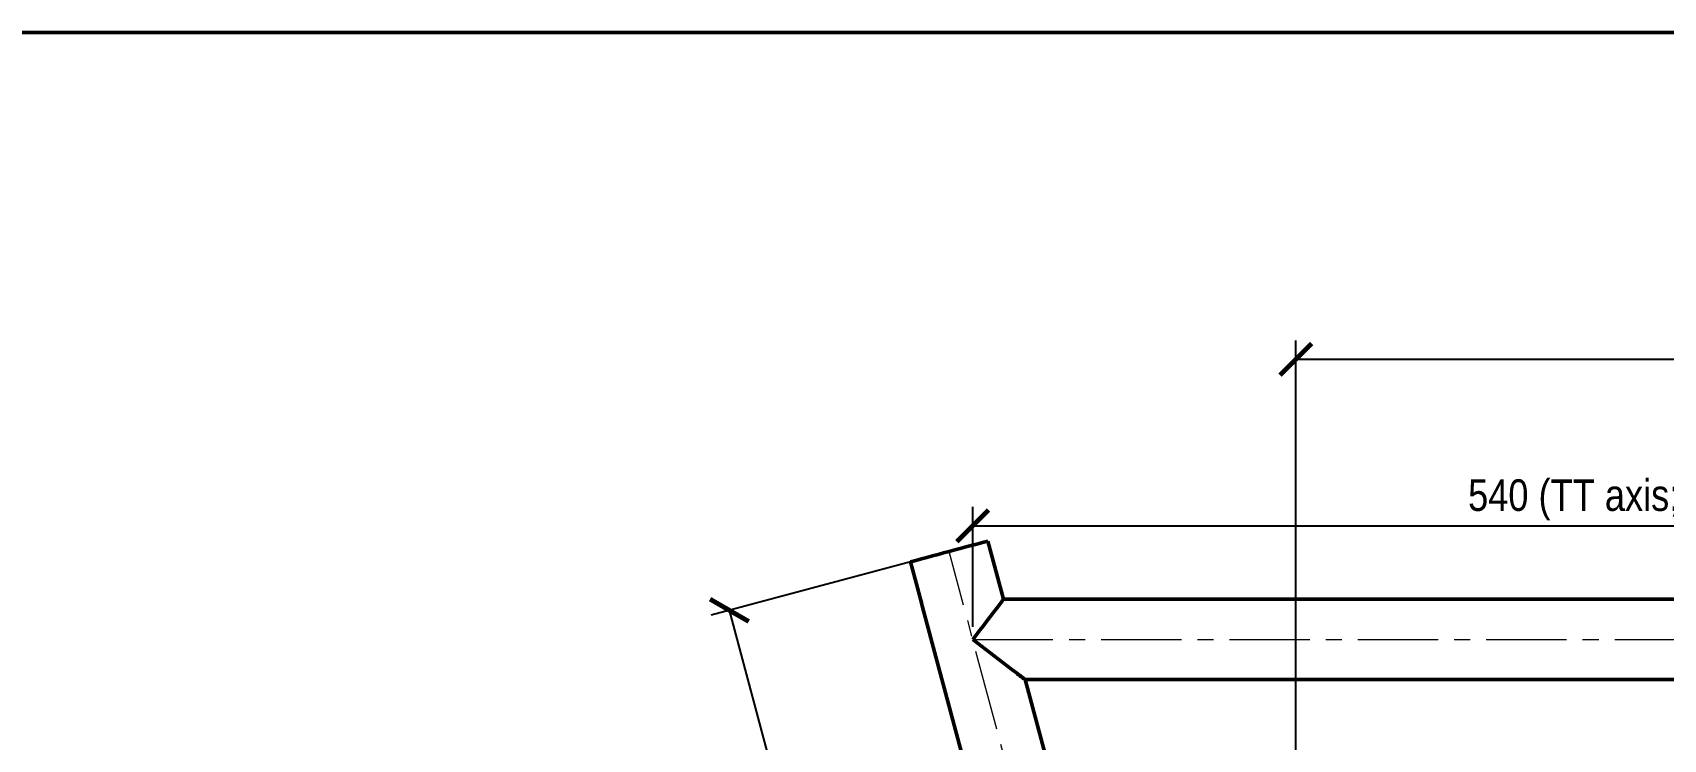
# Model space of a CAD drawing. Header units: millimetres. Extents: x -900 to 1100, y -668 to 717.
# Drawn here: x -500 to 145, y 438 to 717 of the extents above; entities that cross this region are included whole.
import ezdxf

# ---------------------------------------------------------------- set-up
doc = ezdxf.new("R2010")
doc.units = ezdxf.units.MM
doc.header["$LTSCALE"] = 10
doc.linetypes.add('CENTER', pattern=[5.08, 3.175, -0.635, 0.635, -0.635])
for name, color, linetype, lineweight in [('CENTER', 1, 'CENTER', 18), ('DIM', 3, 'CONTINUOUS', 18), ('FRAME', 7, 'CONTINUOUS', 50), ('SHEET', 7, 'CONTINUOUS', 50)]:
    doc.layers.add(name, color=color, linetype=linetype, lineweight=lineweight)
doc.styles.add('OpenSansCondensed-Light', font='OpenSansCondensed-Light.ttf')
doc.dimstyles.new('EZDXF', dxfattribs={"dimtxt": 12.5, "dimasz": 12.5, "dimexe": 7.5, "dimexo": 5, "dimgap": 4, "dimtad": 1, "dimdec": 1, "dimzin": 12, "dimdsep": 46, "dimtxsty": 'OpenSansCondensed-Light', "dimblk": 'ARCHTICK', "dimcen": 2.5, "dimclrd": 3, "dimclre": 3, "dimadec": 1, "dimazin": 3, "dimtfac": 0.5, "dimtmove": 2, "dimatfit": 3})

# ---------------------------------------------------------------- blocks, each defined once
blk = doc.blocks.new('_ARCHTICK')
at = {"color": 0, "linetype": 'BYBLOCK', "const_width": 0.15}
blk.add_lwpolyline([(-0.5, -0.5), (0.5, 0.5)], dxfattribs=at)

msp = doc.modelspace()

# ---------------------------------------------------------------- linework, layer by layer
at = {"layer": 'CENTER'}
for p, q in [((0, 0), (-137.17, 511.94)), ((-127.84, 477.1), (412.19, 477.1))]:
    msp.add_line(p, q, dxfattribs=at)
at = {"layer": 'FRAME'}
for points in [[(-152.5, 507.83), (-150.31, 508.42), (-148.12, 509.01), (-145.93, 509.6), (-143.73, 510.18), (-141.54, 510.77), (-139.35, 511.36), (-137.16, 511.94), (-134.97, 512.53), (-132.78, 513.12), (-130.58, 513.71), (-128.39, 514.29), (-126.2, 514.88), (-124.01, 515.47), (-121.82, 516.06)], [(-115.64, 493), (-121.82, 516.06)], [(-148.81, 494.05), (-152.5, 507.83)], [(-148.81, 494.05), (-148.62, 493.55), (-148.46, 493.04), (-148.3, 492.53), (-148.17, 492.01), (-148.05, 491.49), (-147.95, 490.97), (-147.87, 490.44)], [(-148.48, 493.11), (-148.52, 493.25), (-148.57, 493.38), (-148.61, 493.52), (-148.66, 493.65), (-148.71, 493.79), (-148.76, 493.92), (-148.81, 494.05)], [(-148.2, 492.15), (-148.23, 492.26), (-148.26, 492.37), (-148.29, 492.48), (-148.32, 492.59), (-148.35, 492.7), (-148.38, 492.81), (-148.42, 492.92)], [(-148.17, 492.02), (-148.17, 492.02), (-148.17, 492.02), (-148.17, 492.03), (-148.17, 492.03), (-148.18, 492.04), (-148.18, 492.04), (-148.18, 492.05)], [(-148.14, 491.88), (-148.14, 491.89), (-148.14, 491.91), (-148.15, 491.92), (-148.15, 491.93), (-148.15, 491.94), (-148.16, 491.95), (-148.16, 491.96)], [(-147.96, 491), (-147.98, 491.12), (-148.01, 491.25), (-148.03, 491.37), (-148.05, 491.5), (-148.08, 491.62), (-148.11, 491.74), (-148.14, 491.87)], [(-147.87, 490.44), (-147.88, 490.52), (-147.9, 490.6), (-147.91, 490.68), (-147.92, 490.75), (-147.93, 490.83), (-147.95, 490.91), (-147.96, 490.99)], [(-125.98, 408.73), (-147.87, 490.44)], [(-115.64, 493), (-116.99, 491.23), (-118.35, 489.47), (-119.7, 487.7), (-121.06, 485.93), (-122.42, 484.17), (-123.77, 482.4), (-125.13, 480.63), (-126.48, 478.87), (-127.84, 477.1)], [(-115.64, 493), (389.12, 493)], [(-127.84, 477.1), (-126.11, 475.78), (-124.39, 474.45), (-122.66, 473.13), (-120.93, 471.8), (-119.2, 470.48), (-117.48, 469.15), (-115.75, 467.83), (-114.02, 466.5), (-112.3, 465.18), (-110.57, 463.85), (-108.84, 462.53), (-107.12, 461.2)], [(-107.12, 461.2), (-107.55, 461.53), (-107.97, 461.86), (-108.4, 462.19), (-108.83, 462.51), (-109.26, 462.84), (-109.69, 463.17), (-110.11, 463.5)], [(6.29, 37.95), (-107.12, 461.2)], [(-107.12, 461.2), (389.74, 461.2)]]:
    msp.add_lwpolyline(points, dxfattribs=at)
at = {"layer": 'SHEET'}
msp.add_lwpolyline([(-900, -667.68), (1100, -667.68), (1100, 717.32), (-900, 717.32)], close=True, dxfattribs=at)

# ---------------------------------------------------------------- dimensions: what is measured, and where the dimension line sits
at = {"layer": 'DIM'}
msp.add_linear_dim(base=(0, 588), p1=(0, 0), p2=(406, 498), dimstyle='EZDXF', dxfattribs=at).render()
msp.add_linear_dim(base=(-127.84, 522.1), p1=(-127.84, 477.1), p2=(412.19, 477.1), text='<> (TT axis; pub. 530)', dimstyle='EZDXF', dxfattribs=at).render()
for base, p2, angle in [((-86.93, -23.29), (-137.17, 511.94), 105), ((556, 0), (406, 498), 90)]:
    msp.add_linear_dim(base=base, p1=(0, 0), p2=p2, angle=angle, dimstyle='EZDXF', dxfattribs=at).render()

doc.saveas('drawing.dxf')
